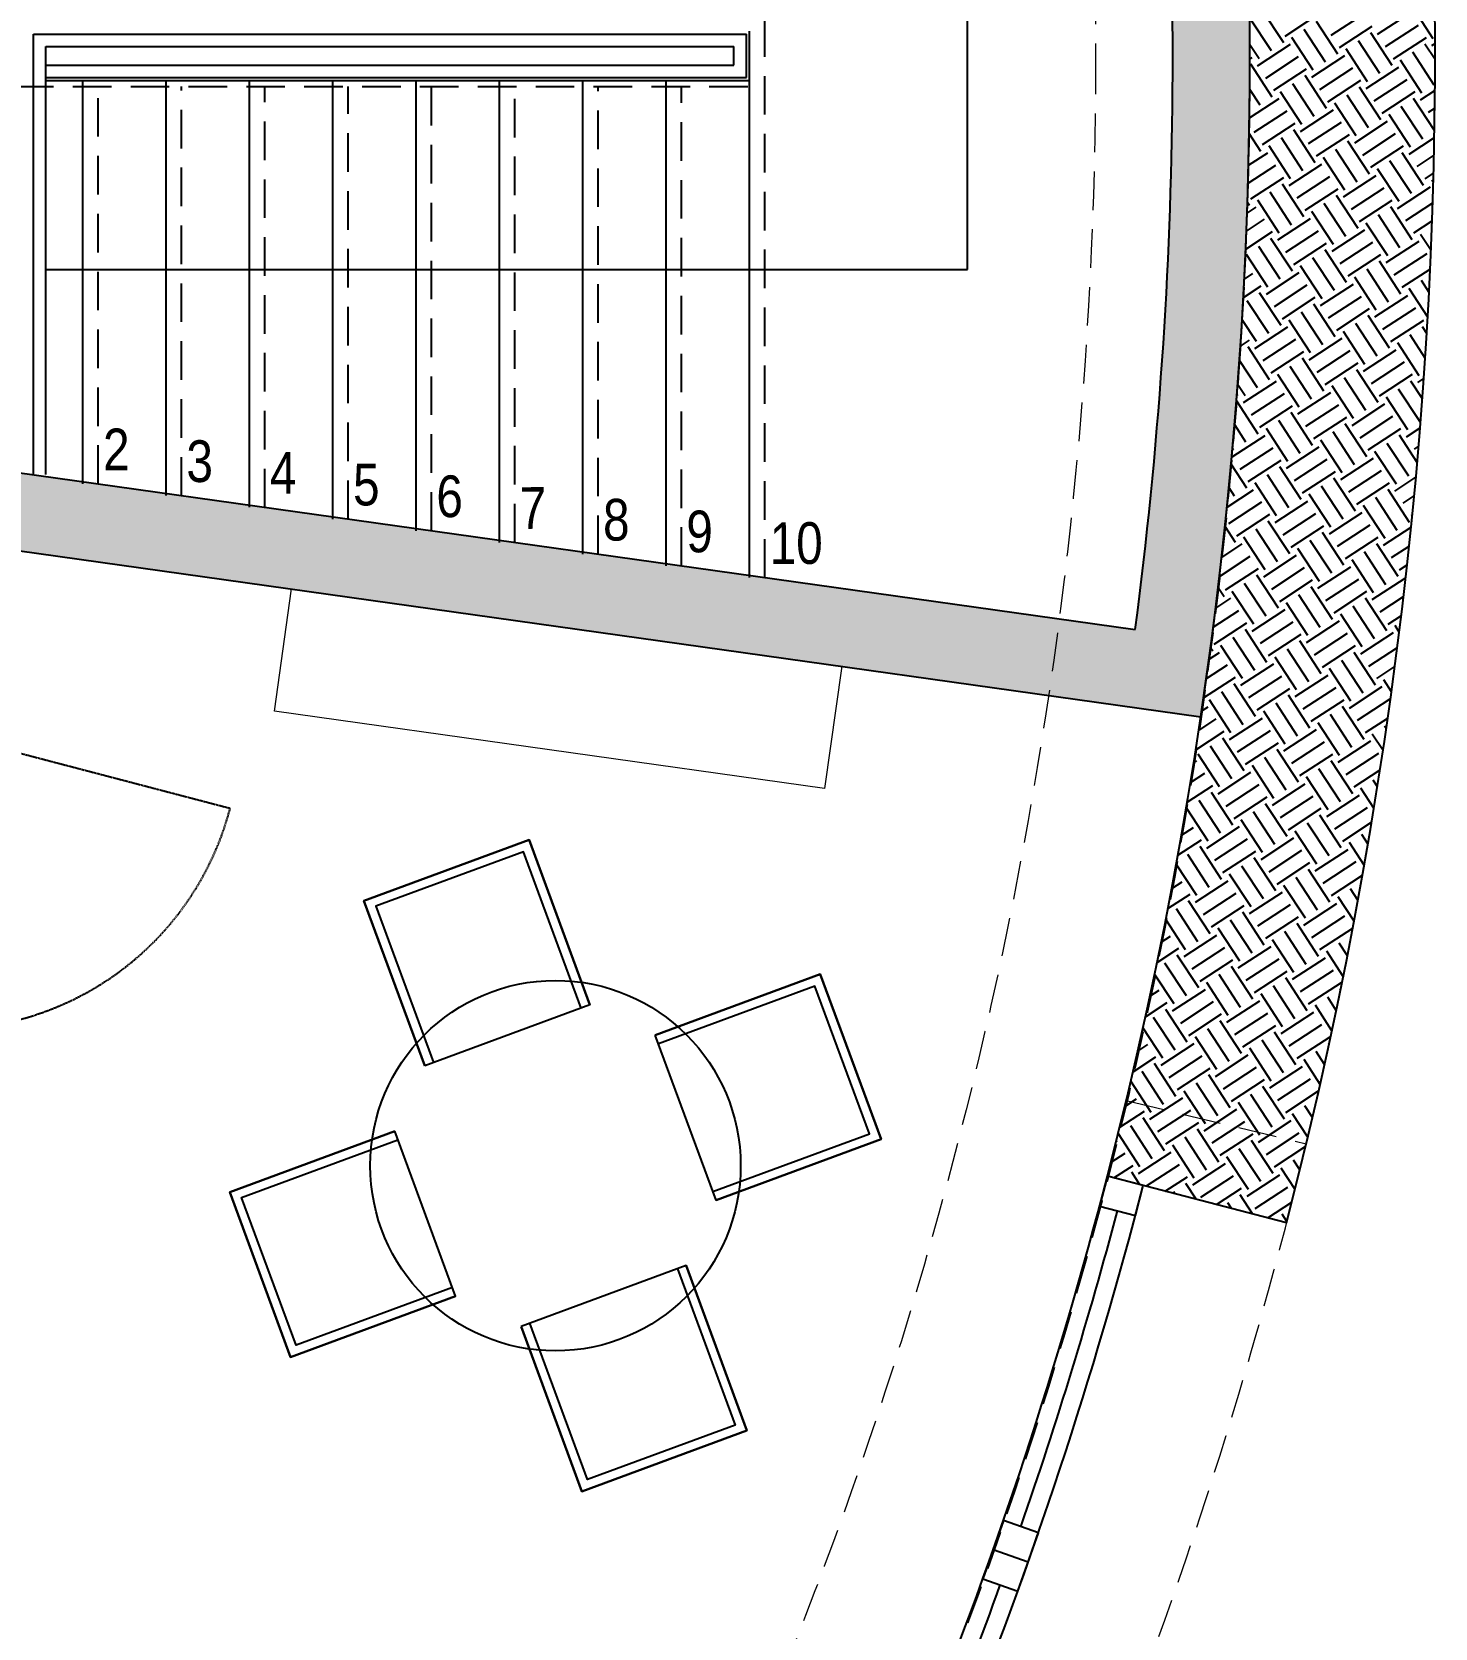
# Model space of a CAD drawing. Header units: millimetres. Extents: x 132785 to 150483, y 90225 to 103753.
# Drawn here: x 136776 to 137231, y 92739 to 93256 of the extents above; entities that cross this region are included whole.
import ezdxf

# ---------------------------------------------------------------- set-up
doc = ezdxf.new("R2010")
doc.units = ezdxf.units.MM
doc.linetypes.add('061-GZM-AP-100$0$HIDDEN', pattern=[0.375, 0.25, -0.125])
for name, color, linetype in [('061-GZM-AP-100$0$A-cephe', 181, 'Continuous'), ('061-GZM-AP-100$0$A-HATCH', 8, 'Continuous'), ('061-GZM-AP-100$0$A-kapi', 2, 'Continuous'), ('061-GZM-AP-100$0$A-tasiyici', 5, 'Continuous')]:
    doc.layers.add(name, color=color, linetype=linetype)
doc.layers.add('061-GZM-AP-100$0$A-kiris', color=252, linetype='Continuous', lineweight=0)
doc.styles.add('061-GZM-AP-100$0$ARIEL50SD', font='ARIALN.TTF', dxfattribs={"height": 9})

msp = doc.modelspace()

# ---------------------------------------------------------------- hatches: boundary and pattern name
at = {"layer": '061-GZM-AP-100$0$A-HATCH'}
h = msp.add_hatch(dxfattribs=at)
h.set_pattern_fill('ANSI35', color=253, angle=-36.99999998143012, style=0)
h.set_pattern_definition([(8.00000001856988, (135720.8488534793, 93248.7071562738), (-0.883749193134455, 6.288202236222547), []), (8.00000001856988, (135724.4348307432, 93246.00492858488), (-0.883749193134455, 6.288202236222547), [7.937500000000005, -1.587500000000001, 0, -1.587500000000001])])
h.paths.add_polyline_path([(136069.7992804846, 91840.75346648018), (136123.2469557608, 91648.02737585657), (136161.7921738868, 91658.71691091225), (136108.3444986081, 91851.44300153718)])
h.paths.add_polyline_path([(136783.0983739485, 92260.91874301346), (136968.5434907864, 92078.6823343567), (136940.5071202247, 92050.15231637964), (136755.062003385, 92232.38872503799)])
h.paths.add_polyline_path([(137089.1584428579, 93428.38768388664), (137085.6791337132, 93453.14438807344), (136743.962957543, 93405.11931144368), (136747.4422850748, 93380.36260972654)])
edge = h.paths.add_edge_path()
edge.add_line((137161.1902450114, 93415.78999751396), (137136.4262002481, 93412.30964807185))
edge.add_arc((135720.8488548542, 93248.70715626965), 1424.999998637302, 352.50260102008804, 366.59259510785637, ccw=False)
edge.add_line((137133.6662232209, 93062.77146911448), (136747.4412172087, 93117.05185356713))
edge.add_line((136747.4412172087, 93117.05185356713), (136743.9618896932, 93092.29515184712))
edge.add_line((136743.9618896932, 93092.29515184714), (137154.9445335057, 93034.53530818372))
edge.add_arc((135720.8488533851, 93248.70715629209), 1450.000000090593, 351.506064766864, 366.6168650634608)

# ---------------------------------------------------------------- linework, layer by layer
at = {"color": 253, "linetype": '061-GZM-AP-100$0$HIDDEN', "ltscale": 50}
for p, q in [((137013.6662232102, 93079.63636910057), (137013.6662231017, 93417.77794428475)), ((136770.6662231588, 93238.70715656111), (137013.6662231597, 93238.70715663795)), ((136797.6662232, 93109.99318932116), (136797.6662231578, 93238.70715656903)), ((136824.6662232018, 93106.19858679295), (136824.6662231588, 93238.70715657834)), ((136851.6662232028, 93102.40398426613), (136851.6662231597, 93238.70715658672)), ((136878.6662232042, 93098.60938173792), (136878.6662231592, 93238.70715659557)), ((136905.6662232063, 93094.81477921156), (136905.6662231599, 93238.70715660349)), ((136932.666223207, 93091.02017668288), (136932.6662231583, 93238.7071566128)), ((136959.6662232081, 93087.22557415607), (136959.666223159, 93238.70715662165)), ((136986.6662232088, 93083.43097162739), (136986.6662231588, 93238.70715662956))]:
    msp.add_line(p, q, dxfattribs=at)
at = {"color": 253}
for p, q in [((137079.3818831297, 93179.4753413487), (137079.3818830845, 93320.16683906622)), ((137177.8056164814, 93250.28589095097), (137170.8608877518, 93260.91889348424)), ((137181.7929924314, 93252.89016422385), (137174.8482637018, 93263.52316675712)), ((137182.2540266562, 93255.08738063315), (137192.8870291894, 93262.03210936273)), ((137197.2274846469, 93255.3864827786), (137207.8604871802, 93262.33121150818)), ((137212.2009426361, 93255.68558492472), (137222.8339451694, 93262.6303136543)), ((137230.2397081241, 93254.19452752893), (137223.2949793946, 93264.8275300622)), ((136776.6662231993, 93113.0850876754), (136776.6662231532, 93255.70715691595)), ((136776.6662231532, 93255.70715691595), (137007.6662231055, 93255.70715698859)), ((137007.6662231101, 93241.70715698719), (137007.6662231057, 93255.70715698859)), ((137008.6662232102, 93079.6363690987), (137008.6662231536, 93256.70715663748)), ((137195.3833477453, 93246.59761714657), (137188.4386190157, 93257.23061967985)), ((137199.3707236941, 93249.20189042114), (137192.4259949645, 93259.83489295442)), ((137199.8317579189, 93251.39910682944), (137210.4647604522, 93258.34383555902)), ((137216.9484549575, 93245.51361661647), (137210.0037262278, 93256.14661914975)), ((137214.8052159101, 93251.69820897501), (137225.4382184433, 93258.64293770459)), ((136780.6662231995, 93113.0850876768), (136780.6662231543, 93251.70715691641)), ((136780.6662231541, 93251.70715691641), (137003.6662231066, 93251.70715698719)), ((137003.6662231089, 93245.7071569858), (137003.6662231066, 93251.70715698719)), ((137173.8182405319, 93247.68161767664), (137170.8445628678, 93252.23458487906)), ((137173.3572063067, 93245.48440126944), (137183.99020884, 93252.42912999901)), ((137191.3959717955, 93243.99334387288), (137184.4512430659, 93254.62634640615)), ((137208.9737030577, 93240.30507006927), (137202.0289743281, 93250.93807260254)), ((137212.9610790074, 93242.90934334378), (137206.0163502778, 93253.54234587705)), ((137217.4094891816, 93247.7108330255), (137228.0424917148, 93254.65556175508)), ((137230.8483355201, 93247.45646208839), (137227.5814574905, 93252.45834534655)), ((137229.7786738988, 93251.99731112095), (137230.8435933085, 93252.6928415129)), ((136780.6662231571, 93245.70715691455), (137003.6662231089, 93245.7071569858)), ((137170.8484593579, 93247.63806698489), (137171.6210241229, 93248.14265190357)), ((137178.1047186274, 93235.31243296196), (137171.1599898979, 93245.94543549523)), ((137175.9614795804, 93241.49702531945), (137186.5944821136, 93248.44175404902)), ((137190.9349375695, 93241.79612746557), (137201.5679401028, 93248.74085619515)), ((137226.5514343203, 93236.616796266), (137219.6067055907, 93247.24979879927)), ((137230.5388102711, 93239.22106953886), (137223.5940815415, 93249.85407207214)), ((136780.6662231578, 93241.70715691501), (137007.6662231101, 93241.70715698719)), ((136780.6662231585, 93240.70715656297), (137008.6662231588, 93240.70715663608)), ((136792.6662232, 93109.9931893193), (136792.6662231569, 93240.70715656716)), ((136819.6662232018, 93106.19858679202), (136819.6662231583, 93240.70715657601)), ((136846.6662232028, 93102.40398426427), (136846.6662231588, 93240.7071565844)), ((136873.6662232042, 93098.60938173652), (136873.6662231583, 93240.70715659324)), ((136900.6662232063, 93094.8147792097), (136900.666223159, 93240.70715660162)), ((136927.6662232067, 93091.02017668149), (136927.6662231581, 93240.70715661047)), ((136954.6662232081, 93087.2255741542), (136954.6662231581, 93240.70715661932)), ((136981.6662232088, 93083.43097162599), (136981.6662231583, 93240.7071566277)), ((137178.5657528523, 93237.50964937029), (137189.1987553856, 93244.45437809986)), ((137195.6824498906, 93231.6241591573), (137188.737721161, 93242.25716169058)), ((137193.5392108435, 93237.80875151585), (137204.1722133768, 93244.75348024543)), ((137196.143484115, 93233.82137556635), (137206.7764866483, 93240.76610429592)), ((137208.5126688322, 93238.1078536618), (137219.1456713655, 93245.05258239138)), ((137211.1169421059, 93234.12047771187), (137221.7499446391, 93241.06520644145)), ((137174.1173426783, 93232.70815968822), (137170.8076463806, 93237.77560155513)), ((137187.707697991, 93226.4156126101), (137180.7629692615, 93237.04861514337)), ((137191.6950739406, 93229.01988588442), (137184.750345211, 93239.6528884177)), ((137209.2728052044, 93225.33161208003), (137202.3280764749, 93235.9646146133)), ((137213.2601811533, 93227.9358853546), (137206.3154524237, 93238.56888788787)), ((137213.7212153781, 93230.13310176284), (137224.3542179114, 93237.07783049242)), ((137226.0904000956, 93234.41957985844), (137230.807265645, 93237.50030438493)), ((137170.7092412955, 93228.58612647565), (137180.3019350363, 93234.85139873599)), ((137172.273205777, 93223.9192940567), (137182.9062083102, 93230.86402278628)), ((137187.2466637657, 93224.21839620265), (137197.879666299, 93231.16312493222)), ((137205.2854292546, 93222.72733880633), (137198.340700525, 93233.3603413396)), ((137226.8505364665, 93221.64333827724), (137219.9058077369, 93232.27634081051)), ((137230.6552431493, 93224.52729458117), (137223.893183687, 93234.8806140832)), ((137228.694673369, 93230.43220390836), (137230.7539417778, 93231.7771730679)), ((137174.8774790485, 93219.93191810719), (137185.5104815817, 93226.87664683677)), ((137191.9941760866, 93214.04642789542), (137185.049447357, 93224.67943042869)), ((137189.8509370393, 93220.23102025272), (137200.4839395726, 93227.17574898229)), ((137204.824395029, 93220.53012239929), (137215.4573975623, 93227.47485112886)), ((137222.8631605169, 93219.03906500273), (137215.9184317873, 93229.672067536)), ((137174.4164448243, 93217.73470169815), (137170.6302832528, 93223.5316546317)), ((137184.0194241876, 93208.8378813471), (137177.0746954581, 93219.47088388038)), ((137188.0068001375, 93211.44215462168), (137181.0620714079, 93222.07515715495)), ((137192.4552103116, 93216.24364430369), (137203.0882128449, 93223.18837303326)), ((137209.5719073497, 93210.35815409076), (137202.6271786201, 93220.99115662403)), ((137207.4286683024, 93216.54274644921), (137218.0616708357, 93223.48747517879)), ((137210.0329415743, 93212.55537049993), (137220.6659441076, 93219.50009922951)), ((137222.4021262919, 93216.84184859546), (137230.6162956045, 93222.20676574248)), ((137170.414654114, 93213.22491241113), (137176.6136612324, 93217.27366747307)), ((137201.5971554502, 93205.14960754356), (137194.6524267207, 93215.78261007683)), ((137205.5845313997, 93207.75388081788), (137198.6398026701, 93218.38688335115)), ((137223.1622626636, 93204.06560701349), (137216.217533934, 93214.69860954676)), ((137227.1496386124, 93206.66988028806), (137220.2049098829, 93217.30288282133)), ((137225.0063995651, 93212.85447264522), (137230.5041677718, 93216.44522781477)), ((137170.2614014233, 93207.4365146212), (137179.217934506, 93213.28629152314)), ((137171.1892052451, 93202.35418684453), (137181.8222077783, 93209.29891557411)), ((137183.5583899625, 93206.64066494013), (137194.1913924957, 93213.58539366971)), ((137186.1626632359, 93202.65328899006), (137196.7956657692, 93209.59801771963)), ((137201.1361212253, 93202.9523911363), (137211.7691237586, 93209.89711986588)), ((137219.1748867138, 93201.46133373979), (137212.2301579842, 93212.09433627306)), ((137227.6106728374, 93208.86709669625), (137230.3696730984, 93210.66908144303)), ((137184.3185263338, 93193.86442335827), (137177.3737976042, 93204.49742589155)), ((137188.3059022835, 93196.46869663161), (137181.3611735539, 93207.10169916488)), ((137188.7669365077, 93198.66591304078), (137199.399939041, 93205.61064177036)), ((137203.7403944985, 93198.96501518607), (137214.3733970318, 93205.90974391565)), ((137218.7138524878, 93199.26411733241), (137229.3468550211, 93206.20884606199)), ((137230.2910193058, 93207.66634701833), (137229.8078892464, 93208.40606246945)), ((137169.9533558735, 93197.75481441873), (137172.9253874292, 93199.69593621056)), ((137170.7281710198, 93200.15697043583), (137170.0692714606, 93201.16580475538)), ((137180.3311503838, 93191.26015008472), (137173.3864216542, 93201.893152618)), ((137201.8962575966, 93190.17614955513), (137194.9515288671, 93200.8091520884)), ((137205.8836335457, 93192.78042282887), (137198.9389048162, 93203.41342536215)), ((137206.3446677708, 93194.9776392371), (137216.9776703041, 93201.92236796668)), ((137223.4613648089, 93189.09214902422), (137216.5166360793, 93199.72515155749)), ((137221.3181257616, 93195.27674138258), (137230.0953288221, 93201.00939253817)), ((137169.736627621, 93191.92495886027), (137175.5296607026, 93195.70856026048)), ((137179.8701161588, 93189.06293367715), (137190.5031186921, 93196.00766240673)), ((137197.9088816468, 93187.57187628056), (137190.9641529172, 93198.20487881383)), ((137215.4866129094, 93183.88360247701), (137208.5418841798, 93194.51660501029)), ((137219.4739888589, 93186.48787575134), (137212.5292601293, 93197.12087828461)), ((137223.9223990336, 93191.2893654334), (137229.9003145077, 93195.19371899735)), ((137169.4957232401, 93186.07931315852), (137178.1339339745, 93191.7211843112)), ((137184.617628479, 93178.89096536928), (137177.6728997494, 93189.52396790255)), ((137182.474389432, 93185.07555772692), (137193.1073919652, 93192.02028645649)), ((137197.4478474213, 93185.37465987325), (137208.0808499545, 93192.31938860283)), ((137215.0255786839, 93181.68638606976), (137225.6585812172, 93188.63111479934)), ((137229.5298548259, 93185.60694885941), (137226.1196154433, 93190.82833120652)), ((137176.6428765793, 93173.68241882234), (137169.6981478497, 93184.31542135561)), ((137180.6302525294, 93176.28669209531), (137173.6855237999, 93186.91969462858)), ((137185.0786627043, 93181.08818177794), (137195.7116652376, 93188.03291050752)), ((137198.2079837929, 93172.59841829173), (137191.2632550634, 93183.231420825)), ((137202.1953597426, 93175.20269156506), (137195.2506310131, 93185.83569409834)), ((137200.0521206951, 93181.38728392342), (137210.6851232283, 93188.332012653)), ((137202.656393967, 93177.39990797425), (137213.2893965003, 93184.34463670383)), ((137217.629851958, 93177.69901012008), (137228.2628544912, 93184.64373884966)), ((136780.6662231776, 93179.47534125697), (137079.3818831297, 93179.4753413487)), ((137169.0399196529, 93176.30110780557), (137171.8413868987, 93178.13082899734)), ((137176.1818423547, 93171.4852024141), (137186.814844888, 93178.42993114368)), ((137194.220607843, 93169.99414501818), (137187.2758791134, 93180.62714755145)), ((137215.7857150558, 93168.91014448859), (137208.8409863262, 93179.54314702186)), ((137219.7730910049, 93171.51441776233), (137212.8283622753, 93182.1474202956)), ((137220.2341252294, 93173.71163417058), (137229.267155142, 93179.61137341661)), ((137168.7335086359, 93170.41267778055), (137174.445660171, 93174.14345304837)), ((137178.7861156285, 93167.49782646427), (137189.4191181618, 93174.44255519385)), ((137193.7595736174, 93167.79692861061), (137204.3925761506, 93174.74165734019)), ((137211.7983391059, 93166.30587121402), (137204.8536103764, 93176.93887374729)), ((137228.471222026, 93164.00300137547), (137222.431341639, 93173.25059994374)), ((137228.9019410985, 93172.05283531256), (137226.4187175884, 93175.85487321806)), ((137176.9419787265, 93158.70896083237), (137169.9972499969, 93169.34196336564)), ((137180.9293546762, 93161.31323410528), (137173.9846259467, 93171.94623663856)), ((137181.3903889005, 93163.5104505151), (137192.0233914338, 93170.45517924467)), ((137198.5070859381, 93157.62496030274), (137191.5623572086, 93168.25796283601)), ((137196.3638468914, 93163.80955266092), (137206.9968494247, 93170.7542813905)), ((137211.3373048803, 93164.10865480657), (137221.9703074135, 93171.05338353614)), ((137172.9546027765, 93156.10468755862), (137168.3250438861, 93163.19295742862)), ((137190.5323340385, 93152.4164137558), (137183.5876053089, 93163.04941628907)), ((137194.5197099886, 93155.02068702877), (137187.574981259, 93165.65368956204)), ((137198.9681201629, 93159.82217671143), (137209.6011226962, 93166.766905441)), ((137216.0848172018, 93153.93668649852), (137209.1400884722, 93164.56968903179)), ((137213.9415781538, 93160.1212788565), (137224.5745806871, 93167.06600758608)), ((137216.5458514267, 93156.13390290794), (137227.17885396, 93163.07863163752)), ((137172.4935685508, 93153.90747115145), (137183.1265710841, 93160.85219988103)), ((137208.1100653021, 93148.72813995164), (137201.1653365725, 93159.36114248491)), ((137212.0974412521, 93151.33241322519), (137205.1527125225, 93161.96541575846)), ((137227.6662037743, 93150.72005074134), (137222.7304437854, 93158.27714195532)), ((137228.1621316166, 93158.67004420224), (137226.7178197345, 93160.88141522906)), ((137167.7937394421, 93154.63007624412), (137170.7573863672, 93156.56572178552)), ((137177.2410808717, 93143.73550284373), (137170.2963521421, 93154.368505377)), ((137175.0978418249, 93149.92009520177), (137185.7308443582, 93156.86482393135)), ((137177.7021150964, 93145.93271925228), (137188.3351176296, 93152.87744798185)), ((137190.0712998137, 93150.21919734741), (137200.704302347, 93157.16392607699)), ((137192.6755730873, 93146.23182139735), (137203.3085756205, 93153.17655012693)), ((137207.6490310762, 93146.53092354379), (137218.2820336095, 93153.47565227337)), ((137225.6877965651, 93145.03986614748), (137218.7430678355, 93155.67286868075)), ((137173.2537049224, 93141.1312295701), (137167.4829898913, 93149.96671183791)), ((137190.8314361856, 93137.44295576583), (137183.8867074561, 93148.0759582991)), ((137194.8188121354, 93140.04722903874), (137187.8740834058, 93150.68023157201)), ((137195.2798463602, 93142.24444544878), (137205.9128488935, 93149.18917417836)), ((137210.2533043504, 93142.5435475942), (137220.8863068837, 93149.48827632378)), ((137169.2663289722, 93138.52695629698), (137166.9253715609, 93142.11117204594)), ((137168.8052947472, 93136.32973988826), (137179.4382972805, 93143.27446861783)), ((137186.8440602357, 93134.83868249207), (137179.8993315061, 93145.47168502535)), ((137208.4091674477, 93133.75468196222), (137201.4644387182, 93144.3876844955)), ((137212.3965433973, 93136.3589552362), (137205.4518146677, 93146.99195776947)), ((137212.8575776225, 93138.55617164509), (137223.4905801558, 93145.50090037467)), ((137226.7555389281, 93137.59885451605), (137223.0295459314, 93143.30368396525)), ((137225.226762339, 93142.84264973963), (137227.2243871733, 93144.14735765579)), ((137173.5528070684, 93126.15777158011), (137166.6080783388, 93136.79077411338)), ((137166.6720551478, 93138.72866057046), (137167.0691125631, 93138.9879905227)), ((137171.4095680207, 93132.3423639382), (137182.042570554, 93139.28709266777)), ((137186.3830260096, 93132.64146608463), (137197.0160285429, 93139.58619481421)), ((137204.4217914976, 93131.15040868925), (137197.477062768, 93141.78341122252)), ((137221.9995227613, 93127.46213488509), (137215.0547940317, 93138.09513741836)), ((137225.9868987112, 93130.06640815864), (137219.0421699817, 93140.69941069192)), ((137174.0138412936, 93128.35498798963), (137184.6468438269, 93135.29971671921)), ((137191.1305383308, 93122.46949777719), (137184.1858096012, 93133.10250031046)), ((137188.9872992839, 93128.65409013505), (137199.6203018171, 93135.59881886463)), ((137191.591572556, 93124.66671418594), (137202.2245750893, 93131.61144291551)), ((137203.9607572725, 93128.95319228047), (137214.5937598057, 93135.89792101005)), ((137206.5650305467, 93124.96581633092), (137217.19803308, 93131.9105450605)), ((137169.5654311185, 93123.55349830704), (137165.9113631792, 93129.14820404262)), ((137183.1557864313, 93117.26095123043), (137176.2110577017, 93127.8939537637)), ((137187.1431623815, 93119.86522450356), (137180.198433652, 93130.49822703683)), ((137204.7208936448, 93116.17695069929), (137197.7761649152, 93126.80995323256)), ((137208.7082695946, 93118.7812239722), (137201.763540865, 93129.41422650547)), ((137209.1693038188, 93120.97844038182), (137219.8023063521, 93127.9231691114)), ((137221.5384885353, 93125.26491847713), (137226.0325831839, 93128.20014473346)), ((137165.1170209431, 93118.75200862548), (137175.7500234764, 93125.69673735506)), ((137165.578055169, 93120.94922503327), (137165.2534551344, 93121.44621679858)), ((137167.7212942173, 93114.7646326759), (137178.3542967506, 93121.70936140548)), ((137182.6947522059, 93115.06373482132), (137193.3277547392, 93122.0084635509)), ((137200.7335176948, 93113.57267742553), (137193.7887889653, 93124.2056799588)), ((137222.2986249069, 93112.48867689568), (137215.3538961773, 93123.12167942895)), ((137225.0875991767, 93116.9278106218), (137219.3412721269, 93125.72595270292)), ((137224.1427618088, 93121.2775425271), (137225.5392943863, 93122.18965929582)), ((137169.8645332644, 93108.58004031795), (137164.7946897332, 93116.34242546056)), ((137170.3255674894, 93110.77725672678), (137180.9585700227, 93117.72198545636)), ((137185.2990254802, 93111.07635887177), (137195.9320280135, 93118.02108760134)), ((137200.2724834688, 93111.37546101797), (137210.9054860021, 93118.32018974755)), ((137218.3112489568, 93109.88440362271), (137211.3665202272, 93120.51740615598)), ((137183.4548885777, 93102.2874932405), (137176.5101598481, 93112.92049577377)), ((137187.4422645275, 93104.89176651357), (137180.497535798, 93115.52476904684)), ((137187.9032987522, 93107.08898292267), (137198.5363012855, 93114.03371165224)), ((137205.01999579, 93101.20349271064), (137198.0752670604, 93111.83649524392)), ((137202.8767567423, 93107.38808506794), (137213.5097592756, 93114.33281379752)), ((137217.850214732, 93107.68718721456), (137224.6600153297, 93112.1348695795)), ((137163.458821489, 93102.50017901737), (137172.0617496727, 93108.11900609174)), ((137165.8771573151, 93105.975767044), (137164.0768383555, 93108.73221683547)), ((137179.4675126282, 93099.68321996673), (137172.5227838986, 93110.3162225)), ((137197.0452438905, 93095.99494616389), (137190.1005151609, 93106.62794869716)), ((137201.0326198407, 93098.59921943702), (137194.0878911112, 93109.23222197029)), ((137205.481030015, 93103.40070911923), (137216.1140325483, 93110.34543784881)), ((137222.5977270537, 93097.51521890565), (137215.6529983241, 93108.14822143893)), ((137220.4544880055, 93103.6998112645), (137224.0977710224, 93106.0793472571)), ((137164.0330204136, 93097.18690141261), (137174.6660229469, 93104.13163014219)), ((137179.0064784022, 93097.48600355882), (137189.6394809355, 93104.4307322884)), ((137196.5842096655, 93093.7977297554), (137207.2172121988, 93100.74245848498)), ((137214.622975154, 93092.30667235899), (137207.6782464244, 93102.93967489226)), ((137218.6103511039, 93094.91094563274), (137211.6656223744, 93105.54394816601)), ((137166.1762594613, 93091.00230905472), (137162.8029289673, 93096.16718058314)), ((137166.6372936857, 93093.19952546351), (137177.270296219, 93100.14425419309)), ((137179.7666147743, 93084.70976197746), (137172.8218860448, 93095.34276451073)), ((137183.7539907235, 93087.3140352514), (137176.809261994, 93097.94703778467)), ((137181.6107516758, 93093.49862760879), (137192.243754209, 93100.44335633836)), ((137184.2150249485, 93089.51125166008), (137194.8480274818, 93096.45598038966)), ((137199.188482939, 93089.81035380534), (137209.8214854722, 93096.75508253492)), ((137214.1619409284, 93090.10945595134), (137223.1020957268, 93095.94853571088)), ((137223.0587612775, 93099.71243531535), (137223.5092129963, 93100.0066386679)), ((137161.7126439345, 93086.19088830828), (137168.373475869, 93090.54127482924)), ((137175.7792388244, 93082.10548870362), (137168.8345100948, 93092.73849123689)), ((137197.3443460368, 93081.02148817395), (137190.3996173073, 93091.65449070722)), ((137201.3317219867, 93083.62576144702), (137194.3869932571, 93094.2587639803)), ((137201.792756211, 93085.8229778562), (137212.4257587443, 93092.76770658577)), ((137218.9094532491, 93079.9374876441), (137211.9647245196, 93090.57049017737)), ((137161.0056764556, 93080.04084299819), (137170.9777491425, 93086.55389887921)), ((137162.1888835113, 93088.39803578211), (137161.9931788647, 93088.6976771481)), ((137175.3182045989, 93079.90827229625), (137185.9512071322, 93086.85300102583)), ((137193.3569700873, 93078.41721490018), (137186.4122413578, 93089.05021743345)), ((137210.9347013496, 93074.72894109735), (137203.98997262, 93085.36194363062)), ((137214.9220772999, 93077.33321437048), (137207.9773485703, 93087.96621690375)), ((137216.7662142021, 93086.12208000146), (137222.4691084306, 93089.84680904826)), ((137162.949019882, 93075.62179420092), (137173.5820224152, 93082.5665229305)), ((137180.0657169205, 93069.73630398817), (137173.1209881909, 93080.36930652145)), ((137177.9224778724, 93075.92089634619), (137188.5554804057, 93082.86562507576)), ((137192.8959358619, 93076.21999849219), (137203.5289383951, 93083.16472722177)), ((137219.3704874747, 93082.1347040526), (137221.8091106345, 93083.72744103029)), ((137221.5798720794, 93081.65503922652), (137221.5677038836, 93081.67366982572)), ((137162.4879856572, 93073.42457779158), (137160.5699667581, 93076.3612367465)), ((137172.0909650211, 93064.52775744106), (137165.1462362914, 93075.16075997433)), ((137176.0783409704, 93067.13203071557), (137169.1336122408, 93077.76503324884)), ((137180.5267511444, 93071.93352039704), (137191.1597536777, 93078.87824912662)), ((137197.6434481827, 93066.04803018486), (137190.6987194531, 93076.68103271813)), ((137195.5002091356, 93072.2326225423), (137206.1332116688, 93079.17735127188)), ((137198.1044824081, 93068.24524659345), (137208.7374849414, 93075.18997532302)), ((137210.4736671247, 93072.53172468883), (137221.106669658, 93079.4764534184)), ((137159.7629820804, 93069.7486959789), (137164.6852020657, 93072.96354356667)), ((137189.6686962835, 93060.83948363707), (137182.723967554, 93071.47248617034)), ((137193.6560722335, 93063.44375691091), (137186.7113435039, 93074.07675944419)), ((137211.233803496, 93059.75548310741), (137204.2890747664, 93070.38848564068)), ((137215.2211794459, 93062.35975638048), (137208.2764507163, 93072.99275891375)), ((137213.0779403983, 93068.54434873878), (137220.6483501588, 93073.4888074647)), ((137158.9782021632, 93063.54782906186), (137167.2894753391, 93068.97616761661)), ((137159.2607460779, 93058.04406293789), (137169.8937486112, 93064.98879166746)), ((137171.6299307953, 93062.33054103304), (137182.2629333286, 93069.27526976261)), ((137174.234204069, 93058.34316508315), (137184.8672066023, 93065.28789381273)), ((137189.2076620582, 93058.64226722968), (137199.8406645915, 93065.58699595925)), ((137207.2464275465, 93057.15120983364), (137200.3016988169, 93067.78421236691)), ((137215.6822136706, 93064.55697278981), (137219.9149794452, 93067.32151742232)), ((137172.3900671673, 93049.5542994507), (137165.4453384377, 93060.18730198397)), ((137176.3774431164, 93052.15857272503), (137169.4327143868, 93062.7915752583)), ((137176.8384773416, 93054.3557891343), (137187.4714798748, 93061.30051786387)), ((137191.8119353317, 93054.65489127963), (137202.444937865, 93061.5996200092)), ((137206.7853933209, 93054.95399342592), (137217.4183958542, 93061.8987221555)), ((137219.2593870352, 93061.983100701), (137217.8794300792, 93064.09593856407)), ((137157.6039188331, 93053.16973740014), (137160.9969282621, 93055.38581230346)), ((137158.7997118538, 93055.8468465289), (137158.1075468547, 93056.90661322036)), ((137168.4026912173, 93046.95002617729), (137161.4579624877, 93057.58302871056)), ((137189.9677984296, 93045.86602564903), (137183.0230697, 93056.4990281823)), ((137193.9551743796, 93048.47029892163), (137187.0104456501, 93059.1033014549)), ((137194.416208604, 93050.66751533066), (137205.0492111373, 93057.61224406023)), ((137211.5329056419, 93044.78202511831), (137204.5881769123, 93055.41502765159)), ((137209.3896665944, 93050.96661747586), (137218.6302460323, 93057.00191346114)), ((137156.7390115117, 93046.91653690336), (137163.6012015357, 93051.39843635357)), ((137167.9416569916, 93044.75280977052), (137178.5746595249, 93051.6975385001)), ((137185.9804224802, 93043.26175237451), (137179.0356937506, 93053.89475490779)), ((137203.5581537427, 93039.57347857053), (137196.6134250131, 93050.2064811038)), ((137207.5455296926, 93042.17775184437), (137200.6008009631, 93052.81075437764)), ((137211.9939398669, 93046.97924152705), (137217.821452993, 93050.78536286506)), ((137155.8434292225, 93040.64330167882), (137166.2054748083, 93047.41106040472)), ((137172.689169313, 93034.58084146236), (137165.7444405834, 93045.21384399563)), ((137170.5459302652, 93040.76543382047), (137181.1789327984, 93047.71016255005)), ((137173.1502035375, 93036.7780578715), (137183.7832060707, 93043.72278660108)), ((137185.5193882544, 93041.06453596677), (137196.1523907877, 93048.00926469635)), ((137188.1236615278, 93037.0771600167), (137198.7566640611, 93044.02188874628)), ((137203.097119517, 93037.37626216288), (137213.7301220503, 93044.32099089246)), ((137216.7223311251, 93042.64275159442), (137214.1911562761, 93046.51820730037)), ((137164.7144174134, 93029.37229491564), (137157.7696886838, 93040.00529744891)), ((137168.7017933631, 93031.97656818911), (137161.7570646335, 93042.60957072239)), ((137186.2795246264, 93028.28829438415), (137179.3347958968, 93038.92129691743)), ((137190.2669005755, 93030.89256765849), (137183.322171846, 93041.52557019176)), ((137190.7279348004, 93033.0897840679), (137201.3609373336, 93040.03451279747)), ((137205.7013927907, 93033.38888621284), (137216.3343953239, 93040.33361494241)), ((137154.2816571904, 93030.1427555944), (137159.9129277319, 93033.8207050909)), ((137155.2291577326, 93036.44990016875), (137157.3086544584, 93037.80808104094)), ((137164.2533831878, 93027.17507850761), (137174.8863857211, 93034.11980723719)), ((137182.2921486765, 93025.68402111075), (137175.3474199469, 93036.31702364402)), ((137203.8572558887, 93024.60002058248), (137196.9125271591, 93035.23302311575)), ((137207.8446318388, 93027.20429385509), (137200.8999031092, 93037.83729638836)), ((137208.3056660632, 93029.40151026403), (137215.5228371079, 93034.1152583275)), ((137153.3025153387, 93023.81494514598), (137162.5172010042, 93029.83332914193)), ((137166.8576564613, 93023.18770255755), (137177.4906589946, 93030.13243128713)), ((137181.8311144505, 93023.48680470373), (137192.4641169838, 93030.43153343331)), ((137199.8698799394, 93021.99574730797), (137192.9251512098, 93032.62874984124)), ((137213.978276313, 93023.6193363712), (137210.5028824723, 93028.94047603726)), ((137215.0309804946, 93030.71685532283), (137214.4902584222, 93031.5447493111)), ((137165.0135195597, 93014.39883692551), (137158.0687908301, 93025.03183945878)), ((137169.0008955091, 93017.00311019897), (137162.0561667795, 93027.63611273225)), ((137169.4619297338, 93019.20032660874), (137180.0949322671, 93026.14505533832)), ((137186.5786267721, 93013.31483639582), (137179.6338980425, 93023.94783892909)), ((137184.4353877241, 93019.49942875368), (137195.0683902574, 93026.44415748326)), ((137199.4088457134, 93019.79853090007), (137210.0418482467, 93026.74325962964)), ((137152.6319888351, 93019.5848018208), (137153.6203806546, 93020.23034977804)), ((137161.0261436094, 93011.7945636525), (137154.0814148798, 93022.42756618577)), ((137178.6038748725, 93008.10628984909), (137171.6591461429, 93018.73929238236)), ((137182.5912508222, 93010.71056312257), (137175.6465220927, 93021.34356565584)), ((137187.0396609967, 93015.51205280487), (137197.6726635299, 93022.45678153445)), ((137204.1563580347, 93009.62656259195), (137197.2116293051, 93020.25956512522)), ((137202.0131189871, 93015.81115495016), (137212.6461215203, 93022.75588367974)), ((137151.5992645839, 93013.22199511918), (137156.224653928, 93016.24297382798)), ((137160.565109384, 93009.59734724458), (137171.1981119172, 93016.54207597415)), ((137178.1428406469, 93005.90907344091), (137188.7758431802, 93012.85380217049)), ((137196.1816061356, 93004.4180160442), (137189.236877406, 93015.05101857748)), ((137200.1689820856, 93007.02228931761), (137193.224253356, 93017.65529185088)), ((137204.617392259, 93011.82377900084), (137213.0130818743, 93017.30725243119)), ((137212.1620618023, 93011.8846178999), (137210.8019846183, 93013.96701804921)), ((137150.5338670281, 93006.83784851694), (137158.8289272005, 93012.25559787916)), ((137161.3252457558, 92996.82110566365), (137154.3805170262, 93007.45410819692)), ((137165.3126217057, 92999.42537893658), (137158.3678929762, 93010.05838146985)), ((137163.1693826576, 93005.60997129453), (137173.8023851908, 93012.5547000241)), ((137165.7736559301, 93001.62259534572), (137176.4066584634, 93008.5673240753)), ((137180.7471139205, 93001.92169749101), (137191.3801164538, 93008.86642622059)), ((137195.7205719092, 93002.22079963719), (137206.3535744424, 93009.16552836676)), ((137211.0360145292, 93004.8993937996), (137206.8146086689, 93011.3627447747)), ((137149.8052504876, 93002.56976486888), (137149.9321068507, 93002.652618515)), ((137157.3378698053, 92994.21683239062), (137150.3931410758, 93004.8498349239)), ((137178.9029770188, 92993.13283185897), (137171.9582482892, 93003.76583439224)), ((137182.8903529682, 92995.73710513243), (137175.9456242387, 93006.3701076657)), ((137183.3513871924, 92997.93432154169), (137193.9843897257, 93004.87905027127)), ((137200.4680842313, 92992.04883132927), (137193.5233555017, 93002.68183386255)), ((137198.3248451828, 92998.23342368727), (137208.9578477161, 93005.17815241685)), ((137148.6844918515, 92996.1494603043), (137152.5363801243, 92998.66524256495)), ((137156.8768355803, 92992.01961598176), (137167.5098381136, 92998.96434471133)), ((137174.9156010685, 92990.52855858595), (137167.9708723389, 93001.16156111922)), ((137192.4933323317, 92986.84028478255), (137185.5486036021, 92997.47328731582)), ((137196.4807082814, 92989.44455805603), (137189.5359795518, 93000.0775605893)), ((137200.9291184553, 92994.24604773836), (137210.2857504116, 93000.35714105896)), ((137147.5299559559, 92989.70709481346), (137155.1406533968, 92994.67786661614)), ((137161.6243479015, 92981.84764767451), (137154.6796191719, 92992.48065020778)), ((137159.481108854, 92988.03224003185), (137170.1141113873, 92994.97696876143)), ((137174.4545668426, 92988.33134217803), (137185.0875693759, 92995.27607090761)), ((137207.9036437573, 92986.47052513703), (137203.1263348652, 92993.78501351093)), ((137209.1000737555, 92993.34798697277), (137207.1137108151, 92996.38928678434)), ((137153.6495960021, 92976.63910112697), (137147.0022287978, 92986.81681649582)), ((137157.6369719524, 92979.24337439994), (137150.6922432228, 92989.87637693321)), ((137162.0853821259, 92984.04486408253), (137172.7183846592, 92990.98959281211)), ((137179.2020791649, 92978.15937387003), (137172.2573504353, 92988.7923764033)), ((137177.0588401163, 92984.34396622812), (137187.6918426495, 92991.2886949577)), ((137179.6631133888, 92980.3565902792), (137190.296115922, 92987.30131900878)), ((137192.0322981063, 92984.64306837447), (137202.6653006396, 92991.58779710405)), ((137194.6365713804, 92980.65569242479), (137205.2695739137, 92987.60042115436)), ((137171.2273272645, 92972.95082732408), (137164.2825985349, 92983.58382985735)), ((137175.214703215, 92975.5551005971), (137168.2699744854, 92986.18810313038)), ((137192.792434478, 92971.86682679242), (137185.8477057484, 92982.4998293257)), ((137196.7798104274, 92974.47110006589), (137189.8350816978, 92985.10410259916)), ((137197.2408446521, 92976.66831647545), (137207.3339839962, 92983.2604445743)), ((137144.2827233799, 92972.41742063285), (137151.4523795926, 92977.10013535296)), ((137145.5294850265, 92978.92002149194), (137148.8481063207, 92981.08751130228)), ((137153.1885617761, 92974.44188471888), (137163.8215643093, 92981.38661344846)), ((137155.7928350497, 92970.45450876896), (137166.425837583, 92977.39923749854)), ((137170.7662930398, 92970.75361091532), (137181.3992955731, 92977.69833964489)), ((137188.8050585277, 92969.26255351941), (137181.8603297981, 92979.89555605268)), ((137205.8527189645, 92975.0951691576), (137203.425437011, 92978.81155552276)), ((137153.9486981484, 92961.66564313704), (137147.0039694189, 92972.29864567031)), ((137157.9360740982, 92964.26991641014), (137150.9913453686, 92974.90291894341)), ((137158.3971083222, 92966.46713282005), (137169.0301108555, 92973.41186154963)), ((137175.5138053606, 92960.58164260797), (137168.569076631, 92971.21464514124)), ((137173.3705663139, 92966.76623496563), (137184.0035688471, 92973.71096369521)), ((137188.3440243024, 92967.06533711175), (137198.9770268356, 92974.01006584133)), ((137204.5886422216, 92968.32128055522), (137199.4380610613, 92976.20728224928)), ((137149.961322199, 92959.06136986373), (137143.5815772353, 92968.82933157998)), ((137171.5264294115, 92957.9773693334), (137164.5817006819, 92968.61037186667)), ((137175.9748395855, 92962.7788590163), (137186.6078421188, 92969.72358774587)), ((137193.091536624, 92956.89336880349), (137186.1468078945, 92967.52637133676)), ((137190.9482975763, 92963.077961162), (137201.5813001096, 92970.02268989157)), ((137142.1258273345, 92961.52818143758), (137145.1598325165, 92963.50978003939)), ((137149.5002879732, 92956.86415345616), (137160.1332905065, 92963.80888218574)), ((137167.5390534613, 92955.37309606043), (137160.5943247317, 92966.0060985937)), ((137185.1167847237, 92951.68482225754), (137178.1720559941, 92962.3178247908)), ((137189.1041606741, 92954.28909553056), (137182.1594319445, 92964.92209806383)), ((137193.5525708483, 92959.09058521285), (137204.1504629879, 92966.01238230494)), ((137202.4271214807, 92957.11525689007), (137199.7371632076, 92961.23382425915)), ((137203.7321784103, 92963.82640115067), (137203.724539157, 92963.83809753261)), ((137140.7835270726, 92954.96318148065), (137147.7641057889, 92959.52240409047)), ((137154.2478002939, 92946.69218514864), (137147.3030715644, 92957.32518768191)), ((137152.1045612473, 92952.87677750648), (137162.7375637806, 92959.82150623605)), ((137154.708834519, 92948.88940155714), (137165.3418370523, 92955.83413028672)), ((137167.0780192358, 92953.1758796526), (137177.7110217691, 92960.12060838217)), ((137169.6822925097, 92949.18850370284), (137180.315295043, 92956.13323243242)), ((137184.6557504989, 92949.48760584915), (137195.2887530322, 92956.43233457873)), ((137201.0979326151, 92950.44106078695), (137195.7497872573, 92958.62955098614)), ((137146.2730483945, 92941.48363860139), (137139.9821322495, 92951.11559542963)), ((137150.2604243446, 92944.08791187478), (137143.315695615, 92954.72091440806)), ((137167.8381556076, 92940.39963807049), (137160.893426878, 92951.03264060376)), ((137171.8255315573, 92943.00391134359), (137164.8808028278, 92953.63691387686)), ((137172.2865657818, 92945.2011277537), (137182.919568315, 92952.14585648327)), ((137187.2600237726, 92945.50022989919), (137197.8930263058, 92952.44495862877)), ((137138.4644818111, 92943.9680378313), (137141.4715587141, 92945.9320487769)), ((137145.8120141693, 92939.28642219344), (137156.4450167025, 92946.23115092302)), ((137163.8507796581, 92937.79536479719), (137156.9060509286, 92948.42836733046)), ((137185.4158868707, 92936.71136426686), (137178.4711581411, 92947.34436680013)), ((137189.4032628198, 92939.31563754143), (137182.4585340902, 92949.9486400747)), ((137189.8642970446, 92941.51285395004), (137200.4972995778, 92948.45758267962)), ((137200.1985637823, 92946.01187281997), (137200.0362653536, 92946.26036627022)), ((137137.0230811459, 92937.33831246733), (137144.0758319857, 92941.94467282757)), ((137148.4162874432, 92935.29904624369), (137159.0492899765, 92942.24377497326)), ((137163.3897454324, 92935.59814839), (137174.0227479657, 92942.54287711957)), ((137181.4285109204, 92934.10709099389), (137174.4837821908, 92944.74009352716)), ((137197.4379379766, 92932.82003158645), (137192.0615134533, 92941.05181972426)), ((137198.8298856399, 92939.39813834184), (137196.0488894037, 92943.65609299729)), ((137146.5721505413, 92926.51018061141), (137139.6274218117, 92937.14318314468)), ((137150.5595264911, 92929.11445388498), (137143.6147977615, 92939.74745641825)), ((137151.0205607152, 92931.31167029454), (137161.6535632485, 92938.25639902412)), ((137168.1372577531, 92925.4261800821), (137161.1925290235, 92936.05918261537)), ((137165.994018706, 92931.61077244004), (137176.6270212393, 92938.55550116961)), ((137180.9674766954, 92931.90987458592), (137191.6004792287, 92938.8546033155)), ((137142.584774591, 92923.9059073385), (137136.2105422153, 92933.66542878826)), ((137160.1625058537, 92920.21763353485), (137153.2177771241, 92930.85063606812)), ((137164.1498818038, 92922.82190680824), (137157.2051530742, 92933.45490934151)), ((137168.598291978, 92927.62339649089), (137179.2312945113, 92934.56812522047)), ((137185.7149890165, 92921.73790627705), (137178.7702602869, 92932.37090881032)), ((137183.5717499689, 92927.92249863592), (137194.2047525021, 92934.8672273655)), ((137186.176023241, 92923.93512268686), (137196.8090257743, 92930.87985141644)), ((137134.5357260848, 92926.23324070603), (137137.7832849099, 92928.35431751411)), ((137142.1237403658, 92921.70869093084), (137152.7567428991, 92928.65341966042)), ((137144.7280136395, 92917.72131498088), (137155.3610161727, 92924.66604371046)), ((137159.7014716289, 92918.02041712677), (137170.3344741621, 92924.96514585635)), ((137177.7402371173, 92916.52935973064), (137170.7955083877, 92927.16236226392)), ((137181.7276130667, 92919.13363300395), (137174.7828843372, 92929.76663553722)), ((137195.0671473795, 92921.93441884022), (137192.3606156002, 92926.07836173358)), ((137196.4971976683, 92928.45418705826), (137196.3479915494, 92928.68263500815)), ((137132.9913875638, 92919.536283581), (137140.3875581819, 92924.36694156496)), ((137142.8838767378, 92908.93244934839), (137135.9391480082, 92919.56545188166)), ((137146.8712526869, 92911.53672262219), (137139.9265239573, 92922.16972515546)), ((137147.3322869115, 92913.73393903174), (137157.9652894447, 92920.67866776131)), ((137162.3057449023, 92914.03304117676), (137172.9387474356, 92920.97776990634)), ((137177.2792028909, 92914.33214332293), (137187.9122054242, 92921.2768720525)), ((137193.6146304908, 92915.44904900144), (137188.37323965, 92923.47408846061)), ((137138.8965007883, 92906.32817607459), (137132.272978799, 92916.4693822807)), ((137160.4616080004, 92905.24417554487), (137153.5168792709, 92915.87717807814)), ((137164.4489839502, 92907.84844881843), (137157.5042552206, 92918.4814513517)), ((137164.9100181745, 92910.0456652277), (137175.5430207078, 92916.99039395728)), ((137182.0267152122, 92904.16017501555), (137175.0819864827, 92914.79317754883)), ((137179.8834761647, 92910.3447673731), (137190.516478698, 92917.28949610268)), ((137130.3290779888, 92908.31694384717), (137134.0950111062, 92910.7765862513)), ((137138.4354665623, 92904.13095966761), (137149.0684690956, 92911.07568839719)), ((137156.4742320502, 92902.63990227196), (137149.5295033206, 92913.27290480523)), ((137174.0519633128, 92898.9516284683), (137167.1072345833, 92909.58463100158)), ((137178.0393392629, 92901.5559017417), (137171.0946105333, 92912.18890427497)), ((137182.4877494372, 92906.35739142424), (137193.1207519705, 92913.30212015382)), ((137128.6776579091, 92901.55004858621), (137136.6992843782, 92906.78921030216)), ((137143.1829788832, 92893.95899135983), (137136.2382501535, 92904.5919938931)), ((137141.0397398358, 92900.14358371761), (137151.6727423691, 92907.08831244719)), ((137156.0131978244, 92900.44268586377), (137166.6462003576, 92907.38741459335)), ((137189.6335742928, 92898.31959384342), (137184.6849658469, 92905.89635719737)), ((137191.1446191801, 92904.71535206621), (137188.6723417963, 92908.50063047068)), ((137135.2082269836, 92888.7504448127), (137128.263498254, 92899.38344734597)), ((137139.1956029336, 92891.35471808603), (137132.250874204, 92901.9877206193)), ((137143.644013108, 92896.15620776855), (137154.2770156412, 92903.10093649813)), ((137160.760710146, 92890.27071755564), (137153.8159814165, 92900.90372008891)), ((137158.6174710982, 92896.45530991394), (137169.2504736314, 92903.40003864352)), ((137161.2217443707, 92892.46793396509), (137171.854746904, 92899.41266269467)), ((137173.5909290878, 92896.75441206049), (137184.223931621, 92903.69914079006)), ((137176.1952023614, 92892.76703611047), (137186.8282048947, 92899.71176484005)), ((137127.5538107027, 92897.02382808959), (137127.802464029, 92897.18623093804)), ((137152.7859582474, 92885.06217100804), (137145.8412295179, 92895.69517354132)), ((137156.773334197, 92887.66644428184), (137149.8286054674, 92898.29944681512)), ((137174.3510654596, 92883.97817047832), (137167.4063367301, 92894.6111730116)), ((137178.3384414094, 92886.58244375189), (137171.3937126798, 92897.21544628516)), ((137178.7994756339, 92888.77966016167), (137188.9336850889, 92895.39861236574)), ((137125.8332103561, 92890.21174914652), (137130.4067373025, 92893.19885498803)), ((137126.7436064709, 92885.11805188109), (137133.0110105747, 92889.21147903898)), ((137134.7471927578, 92886.55322840462), (137145.3801952911, 92893.4979571342)), ((137137.3514660316, 92882.56585245479), (137147.9844685649, 92889.51058118437)), ((137152.3249240212, 92882.86495460133), (137162.9579265545, 92889.80968333091)), ((137170.3636895093, 92881.37389720541), (137163.4189607798, 92892.00689973868)), ((137187.0676295699, 92887.73277956608), (137184.9840679925, 92890.92289920842)), ((137124.6629321437, 92885.656150847), (137122.1591321048, 92875.9746744356)), ((137136.2807038277, 92882.65159079738), (137124.6627114112, 92885.65529733922)), ((137182.7517905724, 92870.6333506231), (137124.6629321444, 92885.656150847)), ((137135.2202432209, 92882.92584456445), (137132.5499763504, 92887.01426263012)), ((137143.3806859826, 92880.8154105724), (137150.5887418374, 92885.52320523551)), ((137153.4719669323, 92878.20562787342), (137150.1277076127, 92883.32598882656)), ((137154.9291972949, 92878.87757865131), (137165.5621998281, 92885.82230738089)), ((137169.902655284, 92879.17668079739), (137180.5356578173, 92886.12140952697)), ((137185.4999631403, 92881.42371400155), (137180.9966920424, 92888.31862593503)), ((137133.7769037897, 92872.97011439063), (137136.2807038293, 92882.65159080297)), ((137146.6275705409, 92879.97570913227), (137146.1403316632, 92880.72171555276)), ((137160.0177654953, 92876.512769264), (137168.1664731007, 92881.8349314321)), ((137171.7236906432, 92873.48541118333), (137167.7054388756, 92879.63771502237)), ((137172.5069285579, 92875.18930484768), (137183.1399310912, 92882.13403357725)), ((137122.1591321048, 92875.9746744356), (137133.7769037897, 92872.97011439063)), ((137164.8792942523, 92875.25549244217), (137163.7180629265, 92877.03344174857)), ((137176.6548450076, 92872.21012795524), (137184.462050908, 92877.30924525013)), ((137182.8411579796, 92870.97907738376), (137181.2957941892, 92873.34516794505))]:
    msp.add_line(p, q, dxfattribs=at)
at = {"color": 253, "lineweight": 0}
for p, q in [((136854.7621613831, 93036.33008631904), (136860.3290854084, 93075.94080907086)), ((136860.3290854084, 93075.94080907086), (137038.5773377905, 93050.88965095932)), ((137038.5773377905, 93050.88965095932), (137033.0104137656, 93011.2789282075)), ((137033.0104137656, 93011.2789282075), (136854.7621613831, 93036.33008631904))]:
    msp.add_line(p, q, dxfattribs=at)
at = {"color": 253}
for points in [[(136903.501359425, 92921.46256587935), (136883.7673430939, 92974.93750018922), (136937.2422774038, 92994.67151652032), (136956.9762937349, 92941.19658221045)], [(136978.1683583941, 92931.42947437448), (137031.643292704, 92951.16349070557), (137051.3773090351, 92897.6885563957), (136997.9023747252, 92877.95454006462)], [(136893.734251589, 92900.27050122013), (136840.2593172792, 92880.53648488903), (136859.9933336103, 92827.06155057916), (136913.4682679201, 92846.79556691025)], [(136934.6603325794, 92837.02845907431), (136954.3943489105, 92783.55352476444), (137007.8692832204, 92803.28754109553), (136988.1352668893, 92856.76247540538)]]:
    msp.add_lwpolyline(points, close=True, dxfattribs=at)
for points in [[(136956.9762937349, 92941.19658221045), (136937.2422774038, 92994.67151652032), (136883.7673430939, 92974.93750018922), (136903.501359425, 92921.46256587935)], [(136954.161823508, 92940.15794977196), (136935.4664396154, 92990.818413855), (136887.6204457593, 92973.16166240086), (136906.3158296519, 92922.50119831783)], [(136997.9023747252, 92877.95454006462), (137051.3773090351, 92897.6885563957), (137031.643292704, 92951.16349070557), (136978.1683583941, 92931.42947437448)], [(136996.8637422867, 92880.76901029146), (137047.5242063698, 92899.46439418406), (137029.8674549156, 92947.31038804026), (136979.2069908326, 92928.61500414766)], [(136913.4682679201, 92846.79556691025), (136859.9933336103, 92827.06155057916), (136840.2593172792, 92880.53648488903), (136893.734251589, 92900.27050122013)], [(136912.4296354817, 92849.61003713708), (136861.7691713987, 92830.91465324447), (136844.1124199445, 92878.76064710067), (136894.7728840275, 92897.4560309933)], [(136988.1352668893, 92856.76247540538), (137007.8692832204, 92803.28754109553), (136954.3943489105, 92783.55352476444), (136934.6603325794, 92837.02845907431)], [(136985.3207966624, 92855.72384296691), (137004.016180555, 92805.06337888389), (136956.1701866988, 92787.40662742975), (136937.4748028062, 92838.06709151278)]]:
    msp.add_lwpolyline(points, dxfattribs=at)
msp.add_circle((136945.8183131571, 92889.11252064237), 60.00000000000038, dxfattribs=at)
for centre, radius, start, end in [((135720.8488534793, 93248.7071562738), 1510, 345.499999986495, 20.50000003761662), ((135720.8488534793, 93248.7071562738), 1450, 345.499999986495, 20.50000003761662), ((135720.8488534747, 93248.70715627054), 1450, 330.5000000052032, 345.499999986495), ((135720.8488534747, 93248.70715627054), 1462, 330.5000000052032, 345.499999986495), ((135720.8488534747, 93248.70715627054), 1456, 340.8935181103454, 345.1064819284352), ((135720.8488534747, 93248.70715627054), 1456, 335.8935180522923, 340.1064819386742)]:
    msp.add_arc(centre, radius, start, end, dxfattribs=at)
at = {"layer": '061-GZM-AP-100$0$A-cephe', "color": 253}
msp.add_line((137098.9907136096, 92760.68152851338), (137087.6787214361, 92764.68637980359), dxfattribs=at)
msp.add_lwpolyline([(137084.3409471255, 92755.26079590768), (137095.6526450199, 92751.2551136005), (137102.3287821977, 92770.1079434248), (137091.0170843035, 92774.11362573243)], close=True, dxfattribs=at)
at = {"layer": '061-GZM-AP-100$0$A-kapi', "color": 253, "linetype": '061-GZM-AP-100$0$HIDDEN'}
msp.add_line((136747.5618974751, 93029.24326100043), (136840.4255452342, 93004.90519659634), dxfattribs=at)
msp.add_arc((136747.5618711792, 93029.24327708206), 96.000021462135, 255.3140113092045, 345.3139984520369, dxfattribs=at)
at = {"layer": '061-GZM-AP-100$0$A-kiris', "color": 253, "linetype": '061-GZM-AP-100$0$HIDDEN', "ltscale": 50}
msp.add_line((137130.7852390786, 92910.21138187025), (137189.1274343081, 92896.20466006247), dxfattribs=at)
for radius in [1450, 1400]:
    msp.add_circle((135720.8488543897, 93248.70715899408), radius, dxfattribs=at)
msp.add_arc((135720.8488543897, 93248.70715899408), 1510, 329.500000037818, 346.5000000159468, dxfattribs=at)
at = {"layer": '061-GZM-AP-100$0$A-tasiyici', "color": 253}
for p, q in [((136747.4412172087, 93117.05185356713), (137133.6662232161, 93062.77146897679)), ((136743.9618896932, 93092.29515184714), (137154.9445335057, 93034.53530818372))]:
    msp.add_line(p, q, dxfattribs=at)
for centre, radius, start, end in [((135720.8488534931, 93248.70715627041), 1424.999999986892, 352.5026010275243, 6.592595101158306), ((135720.8488534732, 93248.7071562711), 1450.000000006577, 351.5060647684581, 6.616865064753118)]:
    msp.add_arc(centre, radius, start, end, dxfattribs=at)

# ---------------------------------------------------------------- texts
at = {"color": 253, "style": '061-GZM-AP-100$0$ARIEL50SD'}
for s, p in [('2', (136799.2407531365, 93114.39559776502)), ('3', (136826.2407531386, 93110.6009952382)), ('4', (136853.2407531393, 93106.80639271045)), ('5', (136880.2407531409, 93103.01179018317)), ('6', (136907.2407531428, 93099.21718765728)), ('7', (136934.2407531437, 93095.42258512814)), ('8', (136961.2407531442, 93091.62798260132)), ('9', (136988.2407531458, 93087.83338007171)), ('10', (137015.2407531472, 93084.03877754629))]:
    msp.add_text(s, height=13.5, rotation=0.1497422229381808, dxfattribs=at).set_placement(p)

doc.saveas('drawing.dxf')
